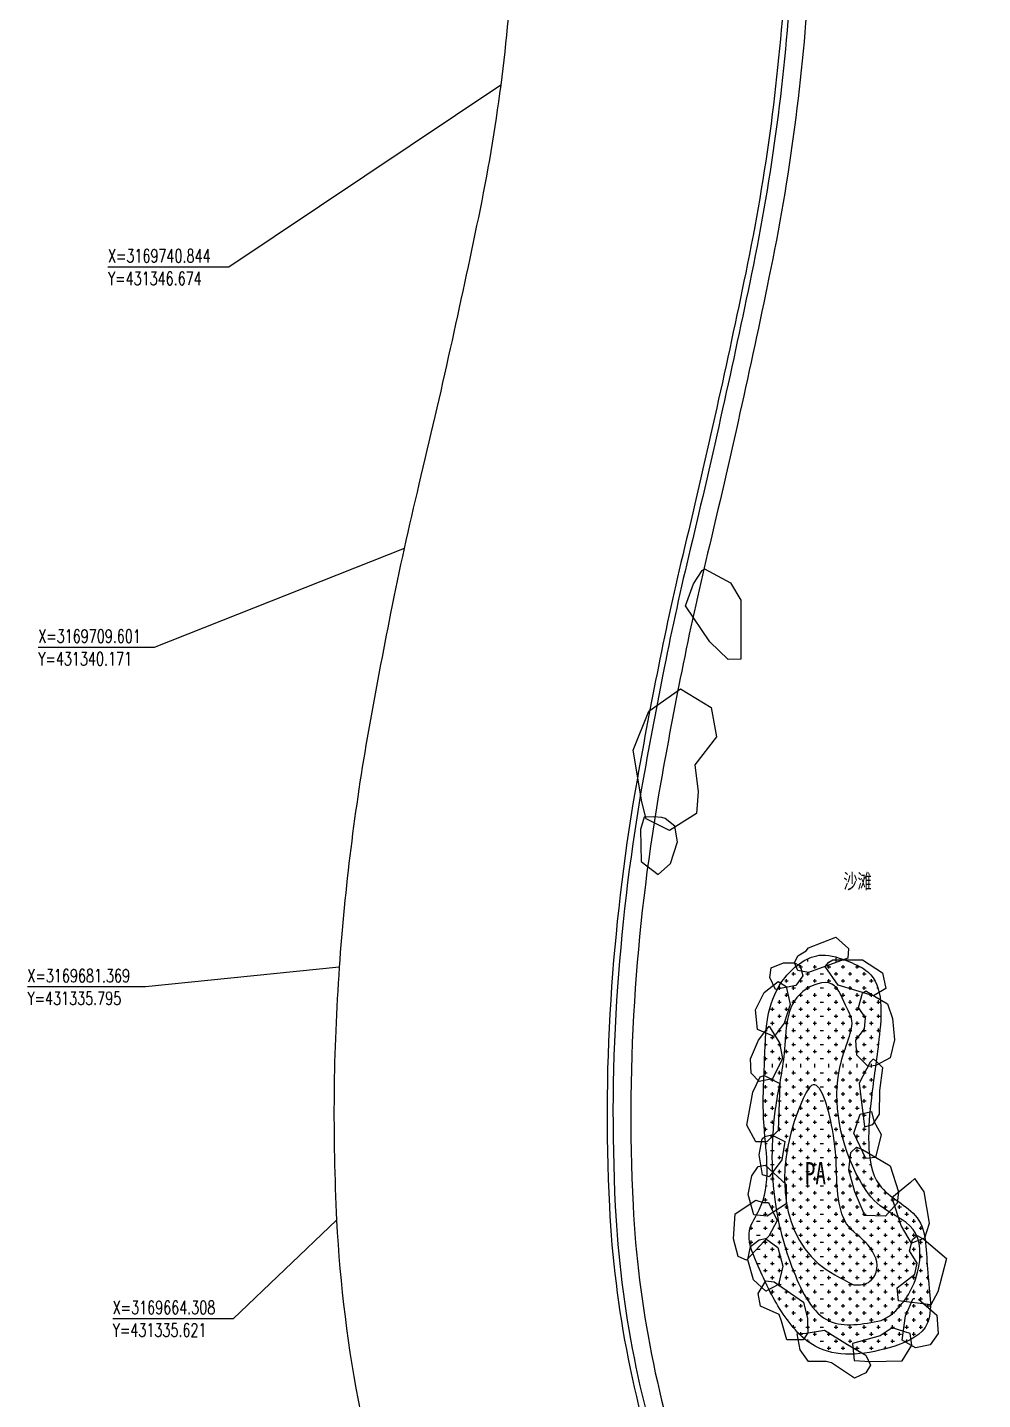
# Model space of a CAD drawing. Header units: millimetres. Extents: x -2430464 to 225692, y -180 to 1805330.
# Drawn here: x -77923 to -13566, y 917707 to 1010215 of the extents above; entities that cross this region are included whole.
import ezdxf

# ---------------------------------------------------------------- set-up
doc = ezdxf.new("R2010")
doc.units = ezdxf.units.MM
doc.header["$LTSCALE"] = 1000
doc.linetypes.add('!4#10#$0${ Gas Line }', pattern=[0])
for name, color, linetype in [('DIM_COOR', 3, 'CONTINUOUS'), ('LP-002-文字说明', 254, 'CONTINUOUS'), ('LP-003设计水位线', 172, 'CONTINUOUS'), ('LP-005等高线', 252, 'CONTINUOUS'), ('LP-007挡墙线', 36, 'CONTINUOUS'), ('LP-008景观石', 37, 'CONTINUOUS'), ('LP-014绿化填充', 88, 'CONTINUOUS'), ('PUB_TEXT', 7, 'CONTINUOUS')]:
    doc.layers.add(name, color=color, linetype=linetype)
doc.styles.add('_TCH_DIM', font='SIMPLEX.shx', dxfattribs={"width": 0.7, "bigfont": 'GBCBIG.shx'})
doc.styles.add('STYLE1', font='', dxfattribs={"width": 0.7})
doc.styles.get('STYLE1').set_extended_font_data('SimSun')

msp = doc.modelspace()

# ---------------------------------------------------------------- hatches: boundary and pattern name
at = {"layer": 'LP-014绿化填充'}
h = msp.add_hatch(dxfattribs=at)
h.set_pattern_fill('CROSS', color=256, scale=300)
h.set_pattern_definition([(0, (-431392709.98357, -3168734513.621448), (476.25, 476.25), [238.125, -714.375]), (90, (-431392590.92107, -3168734632.683948), (-476.25, 476.25), [238.125, -714.375])])
edge = h.paths.add_edge_path()
edge.add_spline(control_points=[(-22518.62703624368, 947214.1597727966), (-23144.47811022401, 947458.7295088004), (-24715.91771313548, 948072.8158063125), (-27080.90207377076, 946346.8776826095), (-28242.41912695765, 943499.5256141853), (-28213.94804355502, 940696.4720453452), (-28366.3459597528, 938165.0825180244), (-28287.74838837981, 934948.7891878318), (-27665.51297935843, 931678.6246451568), (-29633.77254292369, 928939.8971814346), (-28600.30231323838, 926455.6124862861), (-27387.74378237128, 923825.8751982879), (-24706.25661692023, 920413.3667387199), (-20626.07510969043, 920773.8841833305), (-16598.75227168202, 922408.1379841994), (-17472.69070801139, 926320.034999771), (-17194.24495473504, 930243.5188698005), (-20924.57559832931, 931718.6695150565), (-21351.74072626233, 935076.9514145087), (-21057.93902596831, 938370.7720517348), (-20487.85442098975, 941984.2657870483), (-20152.53117999434, 946189.6521734428), (-22070.18018642068, 947019.9845432471), (-22518.62703624368, 947214.1597727966)], knot_values=[0, 0, 0, 0, 1926.270135080923, 4836.641338353844, 7485.374641781742, 11041.78982378326, 13118.52223545843, 15092.01172505444, 20771.33996323863, 22272.93481747277, 24554.57966279738, 27982.76939648238, 31464.06223295976, 36464.77489396295, 39231.08579262506, 42924.88431425537, 46708.66651632573, 50079.94976566357, 52938.63741179517, 56043.97906555652, 60032.03521071256, 64627.51732104659, 66030.20344347716, 66030.20344347716, 66030.20344347716, 66030.20344347716], degree=3, periodic=0)

# ---------------------------------------------------------------- linework, layer by layer
at = {"layer": 'DIM_COOR', "color": 3}
for p, q in [((-46035.64017656446, 1006330.853970928), (-64347.5642490685, 994050.6168598365)), ((-64347.5642490685, 994050.6168598365), (-72498.5642490685, 994050.6168598365)), ((-52539.01758000255, 975087.8246549796), (-69374.10605415702, 968415.3276452255)), ((-69374.10605415702, 968415.3276452255), (-77195.10605415702, 968415.3276452255)), ((-56914.78389593959, 946855.57476799), (-69969.59003052115, 945521.869224472)), ((-69969.59003052115, 945521.869224472), (-77922.59003052115, 945521.869224472)), ((-57088.88056382537, 929794.0765089225), (-64060.03309449553, 923154.0467585754)), ((-64060.03309449553, 923154.0467585754), (-72178.03309449553, 923154.0467585754))]:
    msp.add_line(p, q, dxfattribs=at)
at = {"layer": 'LP-003设计水位线', "color": 172, "linetype": 'Continuous', "elevation": -399406.105136265}
for points in [[(-35956.58538255095, 1093441.212775631, 0.05907287915013369), (-42539.09610828757, 1074933.710282249, 0.04558308982590193), (-44897.24220439792, 1057254.536760254, 0.006405415645850356), (-45213.93359783292, 1046218.812017841, 0.01290355649848048), (-44971.17276743054, 1021765.710637493, -0.03573753456633001), (-45200.73372611403, 1015340.271309299, -0.03730401368167223), (-47539.46692588925, 997408.680766983, -0.003456910827713171), (-49436.22363826632, 988560.9231762122, -0.004293231692269254), (-51542.01416578889, 979430.9169553947, 0.009616485241761435), (-53452.31376972795, 970726.3619865607, 0.005360977491280083), (-54940.51607182622, 962821.2676715087, 0.02616924543837323), (-56914.78389593959, 946855.57476799, 0.030260262455167), (-57088.88056382537, 929794.0765089225, 0.07279953180691652), (-52037.81769964099, 904306.3023313712, 0.01983038987459853)], [(-18033.07822725177, 1084567.211915893, 0.05907287914918113), (-23037.45604130626, 1070496.815568848, 0.04558308982635943), (-24914.46199223399, 1056424.780777378, 0.006405415645797217), (-25216.45478007197, 1045901.257403774, 0.01290355649850092), (-24983.93985590339, 1022480.217837257, -0.03362652637825089), (-25259.08660754561, 1013746.835124416, -0.03643201247022562), (-27955.26788428426, 993351.6932272147, -0.003456910827640737), (-29909.99340322614, 984233.5298723411, -0.0042932316923171), (-32092.97295835614, 974768.8577417564, 0.009616485241723812), (-33838.37782993913, 966815.6693433952, 0.005360977491211568), (-35247.23621067405, 959332.037339611, 0.02616924543851226), (-36964.75613829494, 945442.6372365188, 0.03026026245544055), (-37114.17447051406, 930799.6193894576, 0.07279953180669774), (-33189.29439428449, 910994.5883006286, 0.01983038987451865)]]:
    msp.add_lwpolyline(points, format="xyb", dxfattribs=at)
at = {"layer": 'LP-005等高线', "linetype": '!4#10#$0${ Gas Line }'}
for points in [[(-22518.62703624368, 947214.1597727966), (-24389.30972680449, 947673.5756024551), (-26876.31465443969, 946161.9317850303), (-27978.80538865924, 943753.5501097869), (-28261.56424954534, 940208.3933610152), (-28338.47861477733, 938133.0857476424), (-28287.20443126559, 936160.2624601554), (-28621.15713772178, 930490.7611746024), (-29262.13696089387, 929132.8466071319), (-28774.99204805493, 926903.8125037383), (-27236.19799539447, 923840.383426113), (-24851.74143490195, 921303.896342678), (-19852.07903823256, 921201.4120158385), (-17441.98847588897, 922559.3293437194), (-17262.51338383555, 926248.7651013564), (-17980.41375216842, 929963.819180889), (-20519.40354564786, 932181.7194437217), (-21237.30391398072, 934948.7962621879), (-21057.8288218677, 938048.9471420478), (-20545.63081273437, 942003.9749569129), (-21289.17136278749, 946538.9064091872), (-22518.62703624368, 947214.1597727966)], [(-20386.32673850656, 923029.633373661), (-23876.43811443448, 922992.06701128), (-26284.34719106555, 926317.4863456916), (-27582.99242213368, 931346.1707901191), (-27502.64824226499, 937521.0639881324), (-26934.49172613025, 941062.7679762077), (-25667.32663139701, 945214.9343237113), (-23715.73739495873, 945723.6823968124), (-22697.52122280002, 944061.7731293868), (-22392.05760714412, 943400.3998069), (-22595.6958976686, 942026.7808384132), (-23155.71973624825, 940212.2463216018), (-21864.90437027812, 932537.2681864928), (-20456.36293497682, 930756.651311798), (-18250.22583535314, 929179.5320104789), (-18283.72678139806, 925318.9983214568), (-19115.2745205462, 924030.1720785331), (-19758.80662021041, 923405.9621581268), (-20386.32673850656, 923029.633373661)], [(-22260.69261738658, 925441.7106894683), (-24636.92380264401, 926888.2681826781), (-25647.5016849339, 937996.7582987975), (-25087.06997653842, 938880.8995155524), (-23680.96958050132, 935922.447044773), (-23216.64683952928, 930955.0125245284), (-22725.01535835862, 929563.0395549964), (-21277.4234752357, 928116.4793018531), (-20731.16215404868, 926287.810823841), (-21359.36205539107, 925550.8824962806), (-22260.69261738658, 925441.7106894683)]]:
    msp.add_spline(points, degree=3, dxfattribs=at)
at = {"layer": 'LP-007挡墙线', "linetype": 'Continuous', "elevation": -399406.105136265, "flags": 128}
for points in [[(-19466.9587996304, 1085277.131984634, 0.05907287915059892), (-24597.58724668622, 1070851.767145557, 0.04558308982601254), (-26513.0844091475, 1056491.16125576, 0.006405415645513489), (-26816.25308552384, 1045926.661773128, 0.01290355649856172), (-26582.91848883033, 1022423.057261391, -0.03375373748141951), (-26854.48202368617, 1013872.450519962, -0.03648925480357407), (-29522.00382342935, 993676.2521542739, -0.003456910827836071), (-31472.09182199836, 984579.7213362884, -0.004293231692229738), (-33648.89625498652, 975141.8224786948, 0.009616485241444522), (-35407.49270507693, 967128.5247549247, 0.005360977491451975), (-36822.69859960675, 959611.1757659148, 0.02616924543857628), (-38560.75835892558, 945555.6722387504, 0.03026026245478824), (-38712.15095797181, 930719.1759590339, 0.07279953180717796), (-34697.17625871301, 910459.5254229736, 0.01983038987379607), (-29743.34617075324, 898079.7211798858, -0.003665614306229812), (-26986.36349090934, 891787.5279549789, -0.0251651098526612), (-25369.22765669227, 887429.3880414199, 0.05061719903681619), (-23298.39143809676, 882614.0639914703, 0.1285110651481156), (-18512.94663819671, 877608.40269701, 0.03945112837687061), (-15366.03526982665, 875996.3818253707, 0.02615384743628172), (-10722.73929134011, 874342.1321453284, -0.02100034919277798), (-4575.339718729258, 872318.8955859374)], [(-19108.48865655065, 1085099.651967449, 0.05907287914975469), (-24207.55444535613, 1070763.029251499, 0.04558308982609867), (-26113.42880490422, 1056474.566136284, 0.006405415645656089), (-26416.30350914598, 1045920.31068079, 0.01290355649854687), (-26183.17383059859, 1022437.347405357, -0.03372106423033747), (-26455.62473508716, 1013841.115683479, -0.036474945500171), (-29130.31982675195, 993595.1124796104, -0.003456910827700915), (-31081.5672173202, 984493.1734704208, -0.004293231692300126), (-33259.91543081403, 975048.5812944602, 0.009616485241520728), (-35015.21398630738, 967050.3109020423, 0.005360977491305564), (-36428.83300235868, 959541.3911594581, 0.02616924543855564), (-38161.75780376792, 945527.4134883117, 0.0302602624554393), (-38312.65683612227, 930739.2868165206, 0.07279953180668504), (-34320.20579257607, 910593.2911423873, 0.01983038987411813), (-29378.15870067477, 898242.9330410194, -0.003665614306119282), (-26618.82228466868, 891945.3679427337, -0.02516510985178592), (-24987.68806520104, 887549.5027374458, 0.05061719903810855), (-22948.76561668515, 882808.387909336, 0.1285110651461265), (-18303.09997048974, 877948.938122673, 0.0394511283781946), (-15212.28108093143, 876365.6508998107, 0.02613499555014795), (-10611.75312379003, 874726.4426802825, -0.02126218625162217), (-4356.611728042364, 872663.9216098022, -0.02126218625162217)]]:
    msp.add_lwpolyline(points, format="xyb", dxfattribs=at)
at = {"layer": 'LP-008景观石', "color": 37, "linetype": 'Continuous', "elevation": -399665.2262947477, "flags": 128}
for points in [[(-32299.90075859427, 973713.0374530982), (-30543.96248820424, 972777.3564814758), (-29841.59434553981, 971607.7541197967), (-29841.59434559941, 967631.108843727), (-30700.04297038913, 967592.1211809348), (-31948.71071609855, 968800.7112049293), (-33587.58563920856, 971217.8866657447), (-33041.29797902703, 972699.3811554145), (-32455.981241256, 973596.0744637679)], [(-36523.92659816146, 957999.7957920264), (-37118.01532384753, 961488.8452438544), (-36048.55529770255, 964124.5521063041), (-33909.61733028293, 965620.4960712623), (-31841.99580737948, 964373.87265913), (-31485.50316008925, 962379.28758852), (-32947.10509821773, 960491.5492653083), (-32733.20950993896, 958675.0512880515), (-32840.15730389953, 957214.7274936866), (-34658.25188943744, 956074.9577135276), (-36226.80162116885, 956858.5464262199)], [(-35741.27893725038, 956991.0003380012), (-36361.4806009829, 956967.1663874816), (-36623.87590894103, 956133.0148324203), (-36576.1644141376, 953988.0510687064), (-35431.18407747149, 953106.2316135596), (-34596.29860165715, 953845.0519556236), (-34119.21948030591, 955298.8632768821), (-34310.05351725221, 956371.3451589774), (-34954.10495635867, 956871.8351744842), (-35168.78876945376, 956943.3370250892)], [(-25283.26558753848, 948171.640462799), (-23458.58454707265, 948880.7956804466), (-22596.92330810428, 948120.9858636092), (-22647.60856094956, 947462.4852456283), (-25299.67499753833, 946495.1984833907), (-26013.96205678582, 946634.0042895507), (-26232.2287106812, 947149.5608486366), (-26013.96205678582, 947625.4553283881), (-25458.40678223968, 947962.54858963)], [(-23657.34860298038, 947352.9454206657), (-21656.30820307136, 947352.9454187583), (-20300.76432052255, 946482.0771931838), (-20074.84233030677, 945417.67912714), (-20913.99138721824, 944933.8614072036), (-23302.3249219358, 945643.4616474342), (-24173.74343010783, 946901.3849667739), (-23915.54004594684, 947191.6728457641)], [(-25815.55628284812, 946792.6342558097), (-25676.66149321198, 946277.0822829437), (-26152.85684713721, 945622.7245053481), (-27521.91998162866, 945345.1174806785), (-27898.91842016578, 946158.105221672), (-27799.70956173539, 946812.4629992675), (-26986.2017019093, 947149.5608486366), (-26232.2287106812, 947149.5608486366), (-25894.91620406508, 946971.0975512695)], [(-26804.8144210875, 945544.3454474639), (-26526.5471291244, 944352.5103000831), (-26943.94806715846, 943081.222535057), (-27599.87065163255, 942187.3461741637), (-28732.83652916551, 942664.0802334975), (-28871.97017547488, 943975.0988954734), (-28275.67800238729, 945147.0685939025), (-27341.47618249059, 945882.0351313781)], [(-20849.05837342143, 944902.7511038017), (-19977.6398652494, 944386.676116867), (-19622.61618277431, 943386.7879971694), (-19493.52643349767, 941967.5921048354), (-19783.99926963449, 940741.9260529708), (-20752.23807570338, 940225.8510650825), (-21268.63290193677, 940161.3457059097), (-22043.23111221194, 940935.4513057899), (-22107.78195807338, 941935.3394245338), (-21526.83628615737, 942709.445024414), (-21462.28543975949, 943451.2979444694), (-21914.12941977382, 944128.6409172248), (-21655.93797811866, 945096.2763570976), (-21430.00404557586, 945257.5489305686)], [(-27746.36106392741, 942552.9575943183), (-27236.72586414218, 941757.1559890937), (-27045.61714288592, 940706.6958517265), (-27714.50961080194, 939337.9159893226), (-28606.37419643998, 939146.9278248977), (-29147.86084982753, 939719.9014944267), (-29211.56375715137, 940674.8652557563), (-28670.077103585, 941948.1487416457), (-27937.48172846437, 942871.2773184013)], [(-21129.05736872554, 940447.1007808875), (-21888.88233354688, 939045.5865129661), (-21508.96985152364, 936096.57675354), (-20953.71314695477, 936242.5671543311), (-20515.36453345418, 936943.3219942283), (-20486.14049646258, 938549.2209867667), (-20281.57223662734, 940067.5239037704), (-20778.38086721301, 940563.8940180968), (-20924.48910960555, 940651.4855055045)], [(-28279.75049564242, 939546.5582560729), (-27223.80375078321, 939019.0457233619), (-27341.12984004617, 935853.9843024444), (-28103.76136270165, 935092.022777481), (-28837.06136313081, 935092.022777481), (-29453.02333119512, 936205.6577934455), (-29042.38201913238, 938432.9232382011), (-28543.73419746757, 939458.6410283279)], [(-20895.27701553702, 936476.1536297034), (-20398.46838518977, 935571.0094770622), (-20778.38086727262, 934023.5093969535), (-21421.29774025083, 933965.1104845237), (-22239.55883535743, 935658.605552597), (-21801.21022209525, 936943.3219942283), (-21041.38525816798, 937118.5095571708)], [(-27784.11226055026, 935559.6315774154), (-26882.5023483336, 935100.0285991859), (-27084.8970181644, 933868.2928032111), (-27949.71115663648, 932728.4794391822), (-28391.32015529275, 932857.1690067481), (-28612.11868312955, 934199.2062129211), (-28409.71207079291, 935283.8688716125), (-28244.1131747663, 935449.3255767059)], [(-21654.50483980775, 934559.4590105247), (-19792.56225642562, 933474.0072392654), (-19223.6429862082, 931716.6169981193), (-19327.07959637046, 930941.2956151199), (-20102.88402977586, 930062.5959066581), (-21499.34395310283, 930114.2827748489), (-22171.71177640557, 931716.6169981193), (-22585.48210248351, 933163.8814391326), (-22430.32121607661, 934352.7069477271), (-22068.27516612411, 934714.5242051315)], [(-28213.32463094592, 933519.6656555366), (-26806.89246818423, 932209.9545320701), (-26806.89246800542, 930900.2434114646), (-28085.46499046683, 930069.6979164314), (-28980.47053322196, 930165.5292061996), (-29364.03751263022, 931539.1263255309), (-29108.33017399907, 932784.9514483642), (-28692.79231271148, 933423.8343629073)], [(-18428.26430013776, 932341.4931630325), (-19669.56333640218, 931307.7282604408), (-19048.90784689784, 929395.2728251647), (-18376.54002359509, 928258.1341852378), (-17445.57470330596, 928619.9514421653), (-17135.25292995572, 929602.0248884391), (-17497.28703716397, 931721.2323865127), (-18117.94252678752, 932599.9320944976)], [(-27989.57623025775, 930996.0792907905), (-27414.21979042888, 929782.1994585227), (-27957.61729249358, 928728.0415028762), (-29459.93821439147, 927098.8912190627), (-30035.29465529323, 927354.4443844985), (-30354.93181446195, 928536.3743347358), (-30227.07217374444, 930229.4152044486), (-28852.61089238524, 931155.7965769004), (-28341.18427196145, 930996.07928936)], [(-28180.21321132779, 928563.0642289352), (-27367.67868968844, 927957.1474069785), (-27015.44962319732, 926709.1338724326), (-27303.6294413507, 925461.1203383636), (-28168.1808385551, 925013.1154793929), (-29000.72552540898, 925781.1238078307), (-29384.96130171418, 927125.1383833122), (-29192.83744201064, 928021.1481007766), (-28619.24853608012, 928475.7961854171)], [(-17508.33412703872, 928507.1496481132), (-16001.83322504163, 927209.2568616103), (-16573.27242687345, 924976.8851250838), (-17040.7973062098, 924094.3224353027), (-19222.62784722447, 924353.8991574477), (-19326.53022655845, 925236.4664353561), (-18131.71257647872, 926170.9453863334), (-17975.87095013261, 926897.7638777923), (-18495.35896202922, 927728.414893074), (-18287.56614586711, 928507.1496462058), (-17975.87095019221, 928766.7263688277)], [(-27617.33102753758, 925654.9805082511), (-25621.56934598088, 924271.6892317962), (-25364.04670116305, 923177.9242524337), (-25331.86084923148, 922212.839663906), (-25653.75519773364, 921730.2973708343), (-26748.20553800464, 921730.2973708343), (-27102.29768136144, 922984.9082526397), (-27263.25082740188, 923435.2850364875), (-28518.65431317687, 924014.3330363464), (-28679.59551629424, 924850.741820259), (-28164.56216976047, 925719.3207015228)], [(-25444.49341711402, 922184.8307599258), (-24208.64029863477, 922390.679012699), (-22663.81494310498, 921412.9089822005), (-21427.96182438731, 920692.4492696952), (-21119.00153055787, 920023.4516195487), (-21427.96182450652, 919508.83557312), (-22200.37450221181, 919148.6057171058), (-23745.18791469932, 920177.8332227897), (-24105.64557179809, 920280.7573494148), (-25290.01326993108, 920280.7573494148), (-25856.43649473786, 921052.6791261863), (-26062.41400513053, 922133.3686951827)], [(-20465.88550457358, 921996.8889350127), (-22318.52464458346, 921477.1757725906), (-22221.01166459918, 920340.3078159522), (-21148.4285954535, 920275.3436707687), (-18970.76609191298, 920307.8257435989), (-18320.71936604381, 921379.7295541), (-18450.72871091962, 922159.2992991637), (-19653.32112559676, 922549.084170742)]]:
    msp.add_lwpolyline(points, close=True, dxfattribs=at)
msp.add_lwpolyline([(-17878.4893424809, 924477.3402103614), (-16643.3886205852, 923405.4318098258), (-16545.88758268952, 922171.1176351737), (-17098.42132881284, 921391.5524782371), (-18073.50336036086, 921196.6600417327), (-18983.56877663732, 921716.3686169814), (-18756.04645112157, 923340.4676636886), (-18236.00907024741, 924509.8222812843), (-18138.50803282857, 924509.8222808074)], dxfattribs=at)

# ---------------------------------------------------------------- texts
at = {"layer": 'LP-002-文字说明', "color": 6, "insert": (-22943.51198294759, 953153.6277589034, -196485.3888058106), "char_height": 1000, "width": 8272.091798399983, "attachment_point": 1, "style": 'STYLE1'}
msp.add_mtext('沙滩', dxfattribs=at)
at = {"layer": 'LP-002-文字说明', "color": 3, "insert": (-25543.43843469024, 933718.8438886832, -275765.2262947477), "char_height": 1500, "width": 10368.11015280546, "attachment_point": 1, "style": 'STYLE1'}
msp.add_mtext('PA', dxfattribs=at)
at = {"layer": 'PUB_TEXT', "color": 7, "style": '_TCH_DIM', "width": 0.7058823529411765}
for s, p in [('X=3169740.844', (-72498.5642490685, 994365.6168598365)), ('Y=431346.674', (-72498.5642490685, 992843.1168598365)), ('X=3169709.601', (-77195.10605415702, 968730.3276452255)), ('Y=431340.171', (-77195.10605415702, 967207.8276452255)), ('X=3169681.369', (-77922.59003052115, 945836.869224472)), ('Y=431335.795', (-77922.59003052115, 944314.369224472)), ('X=3169664.308', (-72178.03309449553, 923469.0467585754)), ('Y=431335.621', (-72178.03309449553, 921946.5467585754))]:
    msp.add_text(s, height=892.5, dxfattribs=at).set_placement(p)

doc.saveas('drawing.dxf')
